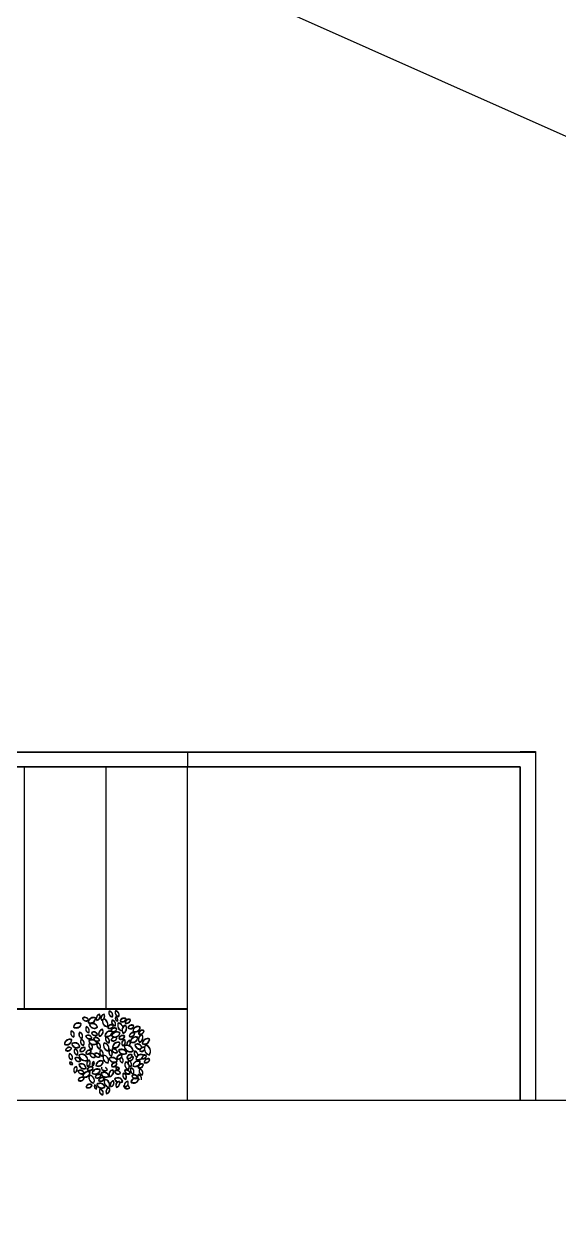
# Model space of a CAD drawing. Header units: inches. Extents: x 15 to 22798, y 21 to 21519.
# Drawn here: x 6581.3 to 6758, y 15860.5 to 16259 of the extents above; entities that cross this region are included whole.
import ezdxf

# ---------------------------------------------------------------- set-up
doc = ezdxf.new("R2010")
doc.units = ezdxf.units.IN
doc.header["$MEASUREMENT"] = 0
doc.layers.add('ARREDAMENTO', color=8, linetype='Continuous', lineweight=13)

msp = doc.modelspace()

# ---------------------------------------------------------------- linework, layer by layer
for p, q in [((6257.24, 16018.52), (6635.24, 16018.58)), ((6257.28, 16018.42), (6635.28, 16018.42)), ((6635.24, 16018.58), (6745.24, 16018.6)), ((6635.24, 16018.58), (6635.24, 16013.58)), ((6635.28, 16018.42), (6635.28, 16013.42)), ((6635.28, 16018.42), (6745.28, 16018.42)), ((6745.24, 16018.6), (6750.24, 16018.6)), ((6745.28, 16018.42), (6750.28, 16018.42)), ((6750.24, 16018.6), (6750.26, 15903.6)), ((6750.28, 16018.42), (6750.28, 15903.42)), ((6635.24, 16013.58), (6271.24, 16013.52)), ((6635.28, 16013.42), (6271.28, 16013.42)), ((6608.24, 16013.57), (6581.24, 16013.57)), ((6608.28, 16013.42), (6581.28, 16013.42)), ((6581.28, 16013.42), (6581.28, 15933.42)), ((6635.24, 16013.58), (6608.24, 16013.57)), ((6608.24, 16013.57), (6608.25, 15933.57)), ((6635.28, 16013.42), (6608.28, 16013.42)), ((6608.28, 16013.42), (6608.28, 15933.42)), ((6745.24, 16013.6), (6635.24, 16013.58)), ((6635.26, 15903.58), (6635.24, 16013.58)), ((6635.28, 15903.42), (6635.28, 16013.42)), ((6745.28, 16013.42), (6635.28, 16013.42)), ((6745.26, 15903.6), (6745.24, 16013.6)), ((6745.28, 15903.42), (6745.28, 16013.42)), ((6635.25, 15933.58), (6257.25, 15933.52)), ((6635.28, 15933.42), (6257.28, 15933.42)), ((6635.26, 15903.58), (6635.25, 15933.58)), ((6635.28, 15903.42), (6635.28, 15933.42)), ((5446.04, 15903.42), (7476.25, 15903.42)), ((5580.31, 15903.42), (7011.26, 15903.42)), ((6257.28, 15903.42), (6635.28, 15903.42)), ((6635.28, 15903.42), (6745.28, 15903.42))]:
    msp.add_line(p, q)
msp.add_lwpolyline([(4968.49, 14830.34), (6795.71, 14017.16), (7608.89, 15844.39), (5781.66, 16657.56)], close=True)
at = {"layer": 'ARREDAMENTO', "linetype": 'ByBlock', "lineweight": -3}
for points in [[(6609.39, 15932.87, 0.535384), (6610.43, 15931.05, 0.500203)], [(6609.42, 15932.72, 0.535384), (6610.46, 15930.9, 0.500203)], [(6611.47, 15932.97, 0.535384), (6612.55, 15931.17, 0.500203)], [(6611.5, 15932.82, 0.535384), (6612.57, 15931.02, 0.500203)], [(6600.15, 15928.61, 0.535384), (6597.55, 15927.68, 0.500203)], [(6600.18, 15928.46, 0.535384), (6597.57, 15927.54, 0.500203)], [(6600.54, 15930.6, 0.535384), (6602.53, 15929.95, 0.500203)], [(6600.56, 15930.45, 0.535384), (6602.56, 15929.8, 0.500203)], [(6602.46, 15929.17, 0.535384), (6604.92, 15930.63, 0.500203)], [(6602.49, 15929.02, 0.535384), (6604.95, 15930.48, 0.500203)], [(6602.83, 15928.46, 0.535384), (6605.52, 15927.64, 0.500203)], [(6602.86, 15928.31, 0.535384), (6605.55, 15927.49, 0.500203)], [(6605.25, 15929.93, 0.535384), (6606.2, 15931.8, 0.500203)], [(6605.27, 15929.78, 0.535384), (6606.23, 15931.65, 0.500203)], [(6607.76, 15931.83, 0.535384), (6606.81, 15929.96, 0.500203)], [(6607.79, 15931.68, 0.535384), (6606.83, 15929.81, 0.500203)], [(6610.32, 15929.89, 0.535384), (6611.4, 15928.09, 0.500203)], [(6610.35, 15929.73, 0.535384), (6611.43, 15927.93, 0.500203)], [(6611.49, 15930.9, 0.535384), (6612.18, 15929.7, 0.500203)], [(6611.51, 15930.75, 0.535384), (6612.2, 15929.55, 0.500203)], [(6612.97, 15929.64, 0.535384), (6614.95, 15930.34, 0.500203)], [(6613, 15929.49, 0.535384), (6614.98, 15930.19, 0.500203)], [(6616.43, 15930.09, 0.535384), (6614.63, 15929.02, 0.500203)], [(6616.46, 15929.94, 0.535384), (6614.65, 15928.87, 0.500203)], [(6597.63, 15924.38, 0.535384), (6596.86, 15926.33, 0.500203)], [(6597.65, 15924.23, 0.535384), (6596.89, 15926.19, 0.500203)], [(6600.36, 15923.93, 0.535384), (6599.59, 15925.89, 0.500203)], [(6600.38, 15923.79, 0.535384), (6599.62, 15925.74, 0.500203)], [(6601.86, 15927.73, 0.535384), (6602.59, 15925.77, 0.500203)], [(6601.62, 15924.68, 0.535384), (6603.63, 15924.08, 0.500203)], [(6601.64, 15924.53, 0.535384), (6603.65, 15923.93, 0.500203)], [(6601.88, 15927.58, 0.535384), (6602.62, 15925.62, 0.500203)], [(6603.55, 15925.76, 0.535384), (6605.55, 15925.12, 0.500203)], [(6603.58, 15925.61, 0.535384), (6605.57, 15924.97, 0.500203)], [(6606.04, 15924.68, 0.535384), (6607.19, 15926.84, 0.500203)], [(6606.06, 15924.53, 0.535384), (6607.22, 15926.69, 0.500203)], [(6607.94, 15924.7, 0.535384), (6610.4, 15926.15, 0.500203)], [(6607.97, 15924.55, 0.535384), (6610.42, 15926, 0.500203)], [(6610.84, 15928.15, 0.535384), (6608.88, 15927.41, 0.500203)], [(6610.87, 15928, 0.535384), (6608.91, 15927.26, 0.500203)], [(6609.97, 15926.39, 0.535384), (6611.95, 15927.09, 0.500203)], [(6610, 15926.24, 0.535384), (6611.97, 15926.94, 0.500203)], [(6610.22, 15924.72, 0.535384), (6612.95, 15925.69, 0.500203)], [(6610.25, 15924.57, 0.535384), (6612.98, 15925.54, 0.500203)], [(6612.56, 15923.89, 0.535384), (6614.53, 15924.59, 0.500203)], [(6612.58, 15923.74, 0.535384), (6614.56, 15924.44, 0.500203)], [(6614.82, 15928.22, 0.535384), (6613.98, 15925.62, 0.500203)], [(6614.84, 15928.07, 0.535384), (6614, 15925.47, 0.500203)], [(6615.59, 15927.36, 0.535384), (6617.57, 15928.06, 0.500203)], [(6615.62, 15927.21, 0.535384), (6617.59, 15927.91, 0.500203)], [(6617.83, 15925.65, 0.535384), (6616.03, 15924.58, 0.500203)], [(6617.86, 15925.5, 0.535384), (6616.05, 15924.43, 0.500203)], [(6617.18, 15926.23, 0.535384), (6619.64, 15927.68, 0.500203)], [(6617.21, 15926.08, 0.535384), (6619.66, 15927.53, 0.500203)], [(6620.22, 15925.12, 0.535384), (6619.42, 15922.6, 0.500203)], [(6620.89, 15926.47, 0.535384), (6619.08, 15925.4, 0.500203)], [(6620.25, 15924.96, 0.535384), (6619.44, 15922.45, 0.500203)], [(6620.91, 15926.31, 0.535384), (6619.11, 15925.24, 0.500203)], [(6594.57, 15921.98, 0.535384), (6597.02, 15923.44, 0.500203)], [(6594.59, 15921.83, 0.535384), (6597.05, 15923.29, 0.500203)], [(6596.93, 15920.7, 0.535384), (6594.96, 15920, 0.500203)], [(6596.96, 15920.55, 0.535384), (6594.98, 15919.85, 0.500203)], [(6597.02, 15922.05, 0.535384), (6599.71, 15921.23, 0.500203)], [(6597.04, 15921.9, 0.535384), (6599.73, 15921.08, 0.500203)], [(6599.68, 15919.69, 0.535384), (6601.46, 15920.79, 0.500203)], [(6599.7, 15919.54, 0.535384), (6601.49, 15920.64, 0.500203)], [(6600.88, 15921.6, 0.535384), (6600.12, 15923.55, 0.500203)], [(6600.91, 15921.45, 0.535384), (6600.14, 15923.4, 0.500203)], [(6602.63, 15923.09, 0.535384), (6605.32, 15922.27, 0.500203)], [(6602.66, 15922.94, 0.535384), (6605.35, 15922.12, 0.500203)], [(6603.63, 15920.33, 0.535384), (6602.86, 15922.29, 0.500203)], [(6603.65, 15920.18, 0.535384), (6602.89, 15922.14, 0.500203)], [(6604.22, 15923.89, 0.535384), (6606.23, 15923.28, 0.500203)], [(6604.25, 15923.74, 0.535384), (6606.25, 15923.13, 0.500203)], [(6606.26, 15920.46, 0.535384), (6605.53, 15922.42, 0.500203)], [(6606.29, 15920.31, 0.535384), (6605.55, 15922.27, 0.500203)], [(6607.68, 15922.36, 0.535384), (6609.19, 15919.84, 0.500203)], [(6607.7, 15922.21, 0.535384), (6609.21, 15919.69, 0.500203)], [(6608.29, 15924.3, 0.535384), (6609.36, 15922.51, 0.500203)], [(6608.31, 15924.15, 0.535384), (6609.39, 15922.35, 0.500203)], [(6609.99, 15923.3, 0.535384), (6611.95, 15924.04, 0.500203)], [(6610.01, 15923.15, 0.535384), (6611.97, 15923.89, 0.500203)], [(6610.5, 15921, 0.535384), (6612.96, 15922.45, 0.500203)], [(6610.53, 15920.85, 0.535384), (6612.98, 15922.3, 0.500203)], [(6614.48, 15923.48, 0.535384), (6613.83, 15921.48, 0.500203)], [(6614.5, 15923.33, 0.535384), (6613.86, 15921.33, 0.500203)], [(6614.33, 15921.38, 0.535384), (6617.36, 15919.77, 0.500203)], [(6614.35, 15921.23, 0.535384), (6617.38, 15919.62, 0.500203)], [(6616.38, 15922.75, 0.535384), (6618.83, 15924.21, 0.500203)], [(6616.4, 15922.6, 0.535384), (6618.86, 15924.06, 0.500203)], [(6620.3, 15922.2, 0.535384), (6622.75, 15923.66, 0.500203)], [(6620.32, 15922.05, 0.535384), (6622.78, 15923.51, 0.500203)], [(6622.62, 15918.41, 0.535384), (6621.37, 15921.74, 0.500203)], [(6622.64, 15918.26, 0.535384), (6621.39, 15921.58, 0.500203)], [(6597.03, 15916.85, 0.535384), (6596.27, 15918.81, 0.500203)], [(6597.06, 15916.71, 0.535384), (6596.29, 15918.66, 0.500203)], [(6598.79, 15918.46, 0.535384), (6598.03, 15920.41, 0.500203)], [(6598.81, 15918.31, 0.535384), (6598.05, 15920.26, 0.500203)], [(6599.92, 15916.41, 0.535384), (6598.07, 15917.39, 0.500203)], [(6599.95, 15916.26, 0.535384), (6598.09, 15917.24, 0.500203)], [(6602.35, 15916.76, 0.535384), (6599.32, 15918.37, 0.500203)], [(6602.38, 15916.61, 0.535384), (6599.35, 15918.22, 0.500203)], [(6601.64, 15918.84, 0.535384), (6603.43, 15919.93, 0.500203)], [(6601.67, 15918.69, 0.535384), (6603.45, 15919.78, 0.500203)], [(6602.21, 15914.66, 0.535384), (6602.85, 15916.65, 0.500203)], [(6604.81, 15917.74, 0.535384), (6602.96, 15918.73, 0.500203)], [(6604.83, 15917.59, 0.535384), (6602.98, 15918.58, 0.500203)], [(6606.39, 15917.86, 0.535384), (6604.53, 15918.85, 0.500203)], [(6606.41, 15917.71, 0.535384), (6604.56, 15918.69, 0.500203)], [(6606.57, 15920.06, 0.535384), (6607.11, 15918.04, 0.500203)], [(6606.59, 15919.91, 0.535384), (6607.14, 15917.89, 0.500203)], [(6609, 15915.77, 0.535384), (6607.49, 15918.3, 0.500203)], [(6609.03, 15915.62, 0.535384), (6607.52, 15918.15, 0.500203)], [(6610.12, 15918.07, 0.535384), (6609.57, 15920.1, 0.500203)], [(6610.14, 15917.92, 0.535384), (6609.6, 15919.95, 0.500203)], [(6609.36, 15917.22, 0.535384), (6612.05, 15916.41, 0.500203)], [(6609.38, 15917.07, 0.535384), (6612.07, 15916.26, 0.500203)], [(6610.3, 15920.27, 0.535384), (6612.15, 15919.29, 0.500203)], [(6610.32, 15920.12, 0.535384), (6612.17, 15919.14, 0.500203)], [(6613.66, 15918.29, 0.535384), (6611.86, 15917.22, 0.500203)], [(6613.68, 15918.14, 0.535384), (6611.88, 15917.07, 0.500203)], [(6612.49, 15919.91, 0.535384), (6615.18, 15919.1, 0.500203)], [(6612.51, 15919.76, 0.535384), (6615.2, 15918.94, 0.500203)], [(6617.01, 15918.44, 0.535384), (6615.22, 15917.35, 0.500203)], [(6617.03, 15918.29, 0.535384), (6615.24, 15917.19, 0.500203)], [(6620.7, 15918.42, 0.535384), (6618.25, 15916.96, 0.500203)], [(6620.73, 15918.26, 0.535384), (6618.27, 15916.81, 0.500203)], [(6622.76, 15917.03, 0.535384), (6620.96, 15915.96, 0.500203)], [(6622.78, 15916.87, 0.535384), (6620.98, 15915.8, 0.500203)], [(6597.31, 15915.38, 0.535384), (6596.28, 15915.93, 0.500203)], [(6597.34, 15915.23, 0.535384), (6596.31, 15915.78, 0.500203)], [(6597.9, 15912.59, 0.535384), (6598.54, 15914.59, 0.500203)], [(6597.92, 15912.44, 0.535384), (6598.57, 15914.44, 0.500203)], [(6601.08, 15912.44, 0.535384), (6599.07, 15913.05, 0.500203)], [(6601.1, 15912.29, 0.535384), (6599.09, 15912.9, 0.500203)], [(6601.74, 15914.05, 0.535384), (6599.39, 15915.3, 0.500203)], [(6601.76, 15913.9, 0.535384), (6599.42, 15915.15, 0.500203)], [(6600.63, 15911.29, 0.535384), (6603.09, 15912.75, 0.500203)], [(6600.66, 15911.14, 0.535384), (6603.11, 15912.6, 0.500203)], [(6602.23, 15914.51, 0.535384), (6602.87, 15916.5, 0.500203)], [(6604.13, 15914.25, 0.535384), (6602.15, 15913.54, 0.500203)], [(6604.15, 15914.1, 0.535384), (6602.17, 15913.39, 0.500203)], [(6603.89, 15914.88, 0.535384), (6604.31, 15916.18, 0.500203)], [(6606.46, 15913.41, 0.535384), (6603.73, 15912.44, 0.500203)], [(6603.91, 15914.73, 0.535384), (6604.34, 15916.03, 0.500203)], [(6606.48, 15913.26, 0.535384), (6603.76, 15912.29, 0.500203)], [(6604.96, 15914.88, 0.535384), (6607.42, 15916.34, 0.500203)], [(6604.99, 15914.73, 0.535384), (6607.44, 15916.19, 0.500203)], [(6606.64, 15912.32, 0.535384), (6609.33, 15911.5, 0.500203)], [(6610.64, 15913.46, 0.535384), (6609.49, 15911.29, 0.500203)], [(6610.67, 15913.31, 0.535384), (6609.51, 15911.14, 0.500203)], [(6611.95, 15915.74, 0.535384), (6610.14, 15914.67, 0.500203)], [(6611.97, 15915.59, 0.535384), (6610.17, 15914.52, 0.500203)], [(6613.13, 15912.37, 0.535384), (6611.14, 15913.02, 0.500203)], [(6613.15, 15912.22, 0.535384), (6611.16, 15912.87, 0.500203)], [(6612.75, 15913.84, 0.535384), (6611.51, 15914.23, 0.500203)], [(6612.77, 15913.68, 0.535384), (6611.54, 15914.08, 0.500203)], [(6614.47, 15913.3, 0.535384), (6616.32, 15912.32, 0.500203)], [(6614.49, 15913.15, 0.535384), (6616.34, 15912.16, 0.500203)], [(6614.84, 15916.12, 0.535384), (6615.76, 15913.66, 0.500203)], [(6614.87, 15915.97, 0.535384), (6615.79, 15913.51, 0.500203)], [(6615.8, 15916.54, 0.535384), (6616.57, 15914.58, 0.500203)], [(6615.83, 15916.38, 0.535384), (6616.59, 15914.43, 0.500203)], [(6616.63, 15914.12, 0.535384), (6617.36, 15912.15, 0.500203)], [(6616.65, 15913.96, 0.535384), (6617.38, 15912, 0.500203)], [(6617.18, 15914.81, 0.535384), (6619.64, 15916.26, 0.500203)], [(6617.2, 15914.65, 0.535384), (6619.66, 15916.11, 0.500203)], [(6620.72, 15915.33, 0.535384), (6618.91, 15914.26, 0.500203)], [(6620.74, 15915.18, 0.535384), (6618.94, 15914.11, 0.500203)], [(6619.54, 15913.78, 0.535384), (6620.28, 15911.82, 0.500203)], [(6619.57, 15913.63, 0.535384), (6620.3, 15911.66, 0.500203)], [(6601.09, 15910.78, 0.535384), (6599.12, 15910.07, 0.500203)], [(6601.11, 15910.63, 0.535384), (6599.14, 15909.92, 0.500203)], [(6603.71, 15908.5, 0.535384), (6601.73, 15907.79, 0.500203)], [(6604.3, 15909.16, 0.535384), (6602.84, 15911.71, 0.500203)], [(6604.32, 15909.01, 0.535384), (6602.87, 15911.56, 0.500203)], [(6606.71, 15911.75, 0.535384), (6604.74, 15911.04, 0.500203)], [(6606.73, 15911.59, 0.535384), (6604.76, 15910.89, 0.500203)], [(6605.29, 15908.69, 0.535384), (6607.97, 15907.88, 0.500203)], [(6605.31, 15908.54, 0.535384), (6608, 15907.73, 0.500203)], [(6605.84, 15909.98, 0.535384), (6607.8, 15910.73, 0.500203)], [(6605.87, 15909.83, 0.535384), (6607.83, 15910.58, 0.500203)], [(6606.67, 15912.17, 0.535384), (6609.36, 15911.35, 0.500203)], [(6609.35, 15907.76, 0.535384), (6607.9, 15910.32, 0.500203)], [(6609.37, 15907.61, 0.535384), (6607.92, 15910.17, 0.500203)], [(6610.84, 15909.82, 0.535384), (6609.89, 15907.95, 0.500203)], [(6610.86, 15909.66, 0.535384), (6609.91, 15907.8, 0.500203)], [(6612.74, 15909.65, 0.535384), (6611.76, 15907.8, 0.500203)], [(6612.77, 15909.5, 0.535384), (6611.78, 15907.65, 0.500203)], [(6614.83, 15910.4, 0.535384), (6614.09, 15912.36, 0.500203)], [(6614.85, 15910.25, 0.535384), (6614.11, 15912.21, 0.500203)], [(6614.55, 15907.84, 0.535384), (6615.53, 15909.69, 0.500203)], [(6614.57, 15907.69, 0.535384), (6615.56, 15909.54, 0.500203)], [(6616.53, 15909.52, 0.535384), (6619.14, 15910.45, 0.500203)], [(6616.56, 15909.37, 0.535384), (6619.16, 15910.3, 0.500203)], [(6618.88, 15910.91, 0.535384), (6616.87, 15911.52, 0.500203)], [(6618.9, 15910.76, 0.535384), (6616.89, 15911.37, 0.500203)], [(6603.73, 15908.35, 0.535384), (6601.75, 15907.64, 0.500203)], [(6605.19, 15907.23, 0.535384), (6604.51, 15908.43, 0.500203)], [(6605.22, 15907.08, 0.535384), (6604.53, 15908.28, 0.500203)], [(6607.29, 15905.27, 0.535384), (6606.25, 15907.09, 0.500203)], [(6607.31, 15905.12, 0.535384), (6606.27, 15906.94, 0.500203)], [(6609.44, 15907.55, 0.535384), (6608.49, 15905.68, 0.500203)], [(6609.47, 15907.39, 0.535384), (6608.51, 15905.53, 0.500203)]]:
    msp.add_lwpolyline(points, format="xyb", close=True, dxfattribs=at)
for points in [[(6607.23, 15930.11, 0.485783), (6608.79, 15927.82, 0.46813), (6607.52, 15930.34, 0.535384)], [(6607.25, 15929.96, 0.485783), (6608.81, 15927.67, 0.46813), (6607.54, 15930.19, 0.535384)], [(6612.39, 15928.97, 0.497857), (6613.63, 15926.45, 0.500203)], [(6612.41, 15928.82, 0.497857), (6613.66, 15926.3, 0.500203)], [(6613.93, 15927.61, 0.30861), (6612.39, 15928.97, 0.535384)], [(6613.96, 15927.45, 0.30861), (6612.41, 15928.82, 0.535384)], [(6616.13, 15923.19, 0.427879), (6615.28, 15921.58, 0.500203)], [(6616.16, 15923.04, 0.427879), (6615.31, 15921.43, 0.500203)], [(6615.94, 15921.46, 0.379729), (6616.13, 15923.19, 0.535384)], [(6615.97, 15921.31, 0.379729), (6616.16, 15923.04, 0.535384)], [(6620.26, 15920.84, 0.449067), (6617.88, 15921.85, 0.535384)], [(6617.88, 15921.85, 0.411154), (6619.68, 15920.37, 0.500203)], [(6620.28, 15920.69, 0.449067), (6617.91, 15921.7, 0.535384)], [(6617.91, 15921.7, 0.411154), (6619.71, 15920.21, 0.500203)], [(6621.05, 15920.9, 0.473768), (6619.48, 15919.74, 0.350042), (6621.05, 15920.19, 0.535384)], [(6621.07, 15920.74, 0.473768), (6619.5, 15919.59, 0.350042), (6621.07, 15920.04, 0.535384)], [(6612.83, 15917.21, 0.382111), (6613.82, 15915.85, 0.410997), (6613.41, 15917.65, 0.535384)], [(6612.86, 15917.06, 0.382111), (6613.84, 15915.7, 0.410997), (6613.43, 15917.49, 0.535384)], [(6615.81, 15917.26, 0.136045), (6615.6, 15916.62, 0.500203), (6617.4, 15917.69, 0.535384)], [(6615.84, 15917.11, 0.136045), (6615.62, 15916.47, 0.500203), (6617.43, 15917.54, 0.535384)], [(6617.4, 15917.69, 0.128884), (6616.77, 15917.81, 0.500203)], [(6617.43, 15917.54, 0.128884), (6616.8, 15917.66, 0.500203)], [(6617.89, 15919.67, 0.493715), (6618.5, 15917.77, 0.500203)], [(6617.92, 15919.52, 0.493715), (6618.52, 15917.61, 0.500203)], [(6618.83, 15918.16, 0.391787), (6617.89, 15919.67, 0.535384)], [(6618.85, 15918.01, 0.391787), (6617.92, 15919.52, 0.535384)], [(6620.09, 15917.25, 0.439965), (6621.73, 15918.14, 0.209361), (6620.69, 15918.32, 0.535384)], [(6620.12, 15917.1, 0.439965), (6621.75, 15917.99, 0.209361), (6620.71, 15918.17, 0.535384)], [(6607.1, 15914.29, 0.076845), (6606.77, 15914.09, 0.500203), (6608.77, 15913.48, 0.535384)], [(6607.12, 15914.14, 0.076845), (6606.79, 15913.94, 0.500203), (6608.8, 15913.33, 0.535384)], [(6608.77, 15913.48, 0.202478), (6608.15, 15914.24, 0.500203)], [(6608.8, 15913.33, 0.202478), (6608.17, 15914.09, 0.500203)], [(6613.85, 15909.68, 0.535384), (6611.16, 15910.49, 0.217069), (6612.18, 15909.45, 0.535384)], [(6613.87, 15909.52, 0.535384), (6611.19, 15910.34, 0.217069), (6612.21, 15909.3, 0.535384)], [(6612.84, 15909.34, 0.155177), (6613.85, 15909.68, 0.535384)], [(6612.87, 15909.18, 0.155177), (6613.87, 15909.52, 0.535384)], [(6618.93, 15911.9, 0.373165), (6619.33, 15910.31, 0.500203)], [(6618.95, 15911.75, 0.373165), (6619.36, 15910.15, 0.500203)], [(6620.04, 15910.33, 0.43907), (6618.93, 15911.9, 0.535384)], [(6620.07, 15910.18, 0.43907), (6618.95, 15911.75, 0.535384)], [(6614.43, 15908.35, 0.064212), (6614.15, 15908.18, 0.500203), (6616.14, 15907.54, 0.535384)], [(6614.45, 15908.2, 0.064212), (6614.17, 15908.03, 0.500203), (6616.17, 15907.38, 0.535384)], [(6616.14, 15907.54, 0.224005), (6615.44, 15908.35, 0.500203)], [(6616.17, 15907.38, 0.224005), (6615.46, 15908.2, 0.500203)]]:
    msp.add_lwpolyline(points, format="xyb", dxfattribs=at)

doc.saveas('drawing.dxf')
